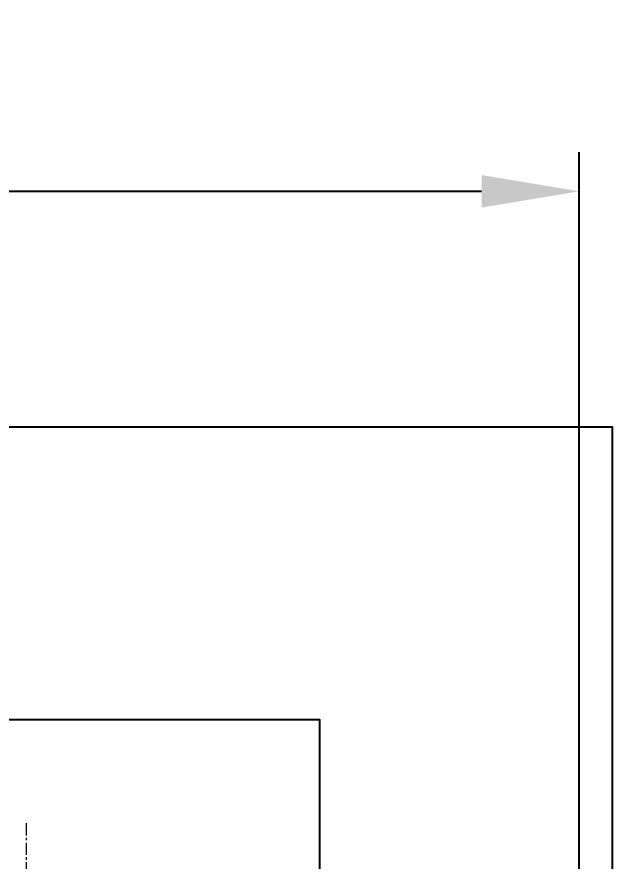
# Model space of a CAD drawing. Header units: millimetres. Extents: x -2122 to 22797, y 3569 to 89276.
# Drawn here: x 22171.1 to 22476.3, y 9680.7 to 10113.2 of the extents above; entities that cross this region are included whole.
import ezdxf

# ---------------------------------------------------------------- set-up
doc = ezdxf.new("R2010")
doc.units = ezdxf.units.MM
doc.header["$LTSCALE"] = 20
doc.linetypes.add('CENTER', pattern=[2, 1.25, -0.25, 0.25, -0.25])
doc.layers.add('IA-DIM', color=7, linetype='Continuous')
doc.layers.add('IA-EJES', color=4, linetype='CENTER')
doc.styles.add('ING-AMB', font='romans.shx', dxfattribs={"width": 0.75, "oblique": 15})
doc.dimstyles.new('ING-AMB 20', dxfattribs={"dimscale": 20, "dimtxt": 3, "dimasz": 2.5, "dimexe": 1, "dimexo": 1, "dimgap": 1, "dimtad": 1, "dimdec": 0, "dimzin": 0, "dimdsep": 46, "dimtxsty": 'ING-AMB', "dimcen": 0.1, "dimclrd": 7, "dimclre": 7, "dimclrt": 2, "dimadec": 0, "dimazin": 0, "dimtfac": 1, "dimtdec": 0, "dimtmove": 0, "dimatfit": 0, "dimfxl": 1.25, "dimtolj": 1, "dimtzin": 0, "dimarcsym": 1})

# ---------------------------------------------------------------- blocks, each defined once
blk = doc.blocks.new('*D70')
at = {"layer": 'Defpoints', "color": 0, "transparency": 16777216}
for p in [(22459.38, 10023.87), (19311.32, 9341.38), (22459.38, 9303.02)]:
    blk.add_point(p, dxfattribs=at)
at = {"layer": 'IA-DIM', "color": 7, "lineweight": -2, "transparency": 16777216}
for p, q in [((19311.32, 9361.38), (19311.32, 10043.87)), ((22459.38, 9323.02), (22459.38, 10043.87)), ((19361.32, 10023.87), (22409.38, 10023.87))]:
    blk.add_line(p, q, dxfattribs=at)
at = {"layer": 'IA-DIM', "color": 7, "transparency": 16777216}
for points in [[(19361.32, 10032.2), (19361.32, 10015.54), (19311.32, 10023.87)], [(22409.38, 10032.2), (22409.38, 10015.54), (22459.38, 10023.87)]]:
    blk.add_solid(points, dxfattribs=at)
at = {"layer": 'IA-DIM', "color": 2, "transparency": 16777216, "insert": (20885.35, 10073.87), "char_height": 60, "attachment_point": 5, "style": 'ING-AMB'}
blk.add_mtext('\\A1;3148', dxfattribs=at)

msp = doc.modelspace()

# ---------------------------------------------------------------- linework, layer by layer
for points in [[(19281.32, 9903.24), (22476.32, 9903.24), (22476.32, 8503.24), (19281.32, 8503.24)], [(19431.32, 9753.24), (22326.32, 9753.24), (22326.32, 8653.24), (19431.32, 8653.24)]]:
    msp.add_lwpolyline(points, close=True)
at = {"layer": 'IA-EJES', "lineweight": 15, "ltscale": 0.25}
msp.add_line((22176.07, 9633.87, 0), (22176.07, 9701.31, 0), dxfattribs=at)

# ---------------------------------------------------------------- dimensions: what is measured, and where the dimension line sits
at = {"layer": 'IA-DIM'}
dim = msp.add_linear_dim(base=(22459.38, 10023.87), p1=(19311.32, 9341.38), p2=(22459.38, 9303.02), dimstyle='ING-AMB 20', override={"dimpost": '\\X'}, dxfattribs=at)
dim.commit()
dim.dimension.update_dxf_attribs({"geometry": '*D70', "text_midpoint": (20885.35, 10073.87)})

doc.saveas('drawing.dxf')
